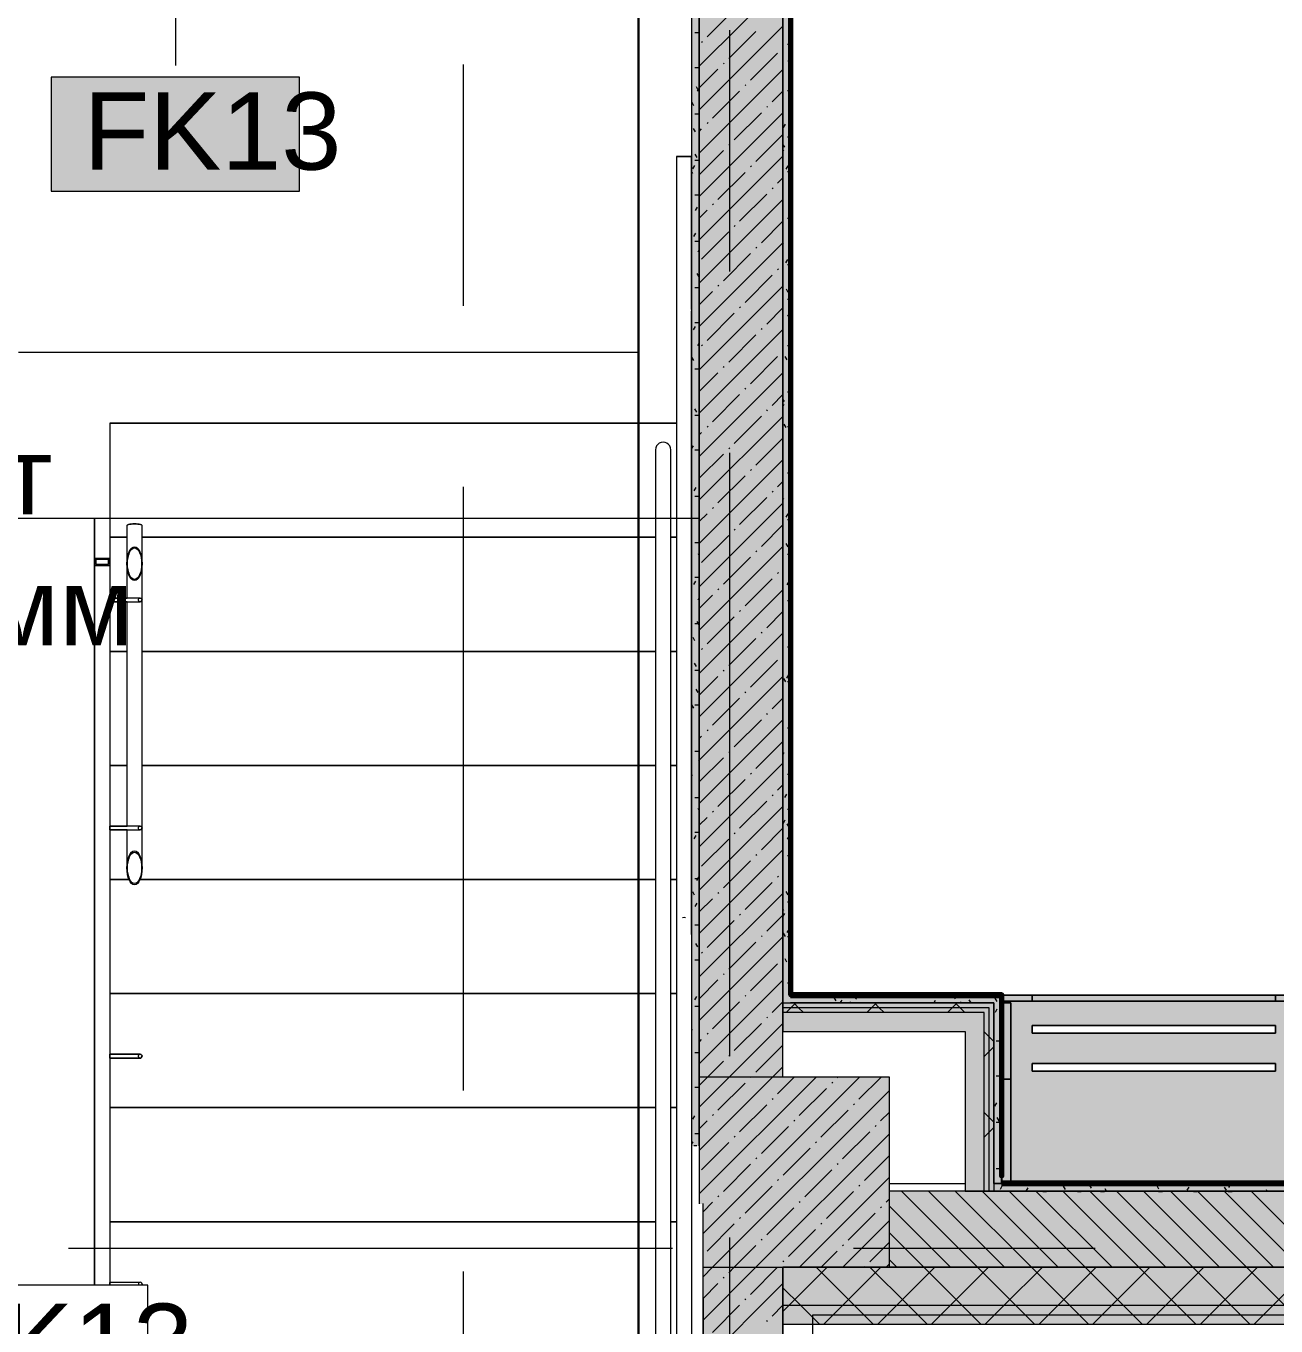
# Model space of a CAD drawing. Header units: millimetres. Extents: x -3817 to 677485, y -22715 to 103890.
# Drawn here: x 400993 to 404279, y 5314 to 8733 of the extents above; entities that cross this region are included whole.
import ezdxf

# ---------------------------------------------------------------- set-up
doc = ezdxf.new("R2010")
doc.units = ezdxf.units.MM
doc.layers.add('PDF _Геометрия', color=7, linetype='Continuous', true_color=0x1d1d1d)
doc.layers.add('PDF _Сплошная заливка', color=7, linetype='Continuous', true_color=0xffffff)
doc.layers.add('PDF _Текст', color=7, linetype='Continuous')
doc.styles.add('PDF GOST-Common', font='arial.ttf')

msp = doc.modelspace()

# ---------------------------------------------------------------- hatches: boundary and pattern name
at = {"layer": 'PDF _Сплошная заливка', "transparency": 33554559}
h = msp.add_hatch(color=256, dxfattribs=at)
h.paths.add_polyline_path([(402982.9, 6164), (403002.9, 6164), (403002.9, 11019), (402982.9, 11019), (402982.9, 6210.6)], flags=0)
h.paths.add_polyline_path([(402982.9, 12618.8), (403002.9, 12618.8), (403002.9, 12819), (402982.9, 12819)], flags=0)
h = msp.add_hatch(color=256, dxfattribs=at)
h.paths.add_polyline_path([(402982.9, 1819), (402982.9, 5469), (402772.9, 5469), (402772.9, 4450.1), (402762.9, 4446.6), (402762.9, 1819)], flags=0)
h.paths.add_polyline_path([(402831.6, 5969), (402982.9, 5969), (402982.9, 9819), (402762.9, 9819), (402762.9, 5969)], flags=0)
h = msp.add_hatch(color=256, dxfattribs=at)
h.paths.add_polyline_path([(402762.9, 2049), (402762.9, 4446.6), (402742.9, 4439.6), (402742.9, 2049)], flags=0)
h.paths.add_polyline_path([(402742.9, 5788.1), (402762.9, 5788.1), (402762.9, 9579), (402742.9, 9578), (402742.9, 5860.2)], flags=0)
for points in [[(403537.3, 5689), (403557.3, 5690), (403557.3, 6184), (403537.3, 6184), (403537.3, 5977)], [(403524.8, 6139), (403524.8, 6151.5), (402982.9, 6151.5), (402982.9, 6139), (403512.3, 6139)], [(402831.6, 5469), (403262.9, 5469), (403262.9, 5969), (402762.9, 5969), (402762.9, 5635.7), (402772.9, 5635.7), (402772.9, 5469)]]:
    msp.add_hatch(color=256, dxfattribs=at).paths.add_polyline_path(points)
at = {"layer": 'PDF _Сплошная заливка', "true_color": 0xeae6de, "transparency": 33554559}
h = msp.add_hatch(color=254, dxfattribs=at)
h.paths.add_polyline_path([(403558.3, 5690), (404358.2, 5690), (404358.2, 6184.9), (403558.3, 6184), (403558, 5690)], flags=0)
h.paths.add_polyline_path([(403769.4, 5984.9), (403638, 5984.9), (403638, 6004.9), (404278.2, 6004.9), (404278.2, 5984.9)], flags=0)
h.paths.add_polyline_path([(403769.4, 6084.9), (403638, 6084.9), (403638, 6104.9), (404278.2, 6104.9), (404278.2, 6084.9)], flags=0)
at = {"layer": 'PDF _Сплошная заливка', "true_color": 0xe7e7e7, "transparency": 33554559}
for points in [[(403512.3, 6089), (403512.3, 6139), (402982.9, 6139), (402982.9, 6089), (403462.3, 6089)], [(403462.3, 5669), (403512.3, 5669), (403512.3, 6089), (403462.3, 6089), (403462.3, 5977)]]:
    msp.add_hatch(color=254, dxfattribs=at).paths.add_polyline_path(points)
at = {"layer": 'PDF _Сплошная заливка', "transparency": 33554559}
h = msp.add_hatch(color=256, dxfattribs=at)
h.paths.add_polyline_path([(406462.9, 5469), (406462.9, 5669), (405262.9, 5669), (405262.9, 5469), (406019.9, 5469)], flags=0)
h.paths.add_polyline_path([(407632.9, 5469), (407632.9, 5669), (407362.9, 5669), (407362.9, 5469), (407520.3, 5469)], flags=0)
h.paths.add_polyline_path([(403769.4, 5469), (404362.9, 5469), (404362.9, 5669), (403262.9, 5669), (403262.9, 5469)], flags=0)
h = msp.add_hatch(color=256, dxfattribs=at)
h.paths.add_polyline_path([(411982.9, 5369), (411982.9, 5469), (411402.9, 5469), (411402.9, 5369), (411482.9, 5369)], flags=0)
h.paths.add_polyline_path([(403262.9, 5369), (404362.9, 5369), (404362.9, 5469), (402982.9, 5469), (402982.9, 5369), (403019.2, 5369)], flags=0)
h.paths.add_polyline_path([(408132.9, 5369), (408702.9, 5369), (408702.9, 5469), (407362.9, 5469), (407362.9, 5369), (407632.9, 5369)], flags=0)
h.paths.add_polyline_path([(405262.9, 5369), (406462.9, 5369), (406462.9, 5469), (405262.9, 5469)], flags=0)
h = msp.add_hatch(color=256, dxfattribs=at)
h.paths.add_polyline_path([(412082.9, 5319), (412082.9, 5369), (411402.9, 5369), (411402.9, 5319), (412021.4, 5319)], flags=0)
h.paths.add_polyline_path([(403019.2, 5319), (404362.9, 5319), (404362.9, 5369), (402982.9, 5369), (402982.9, 5319)], flags=0)
h.paths.add_polyline_path([(405262.9, 5319), (406462.9, 5319), (406462.9, 5369), (405262.9, 5369)], flags=0)
h.paths.add_polyline_path([(408702.9, 5319), (408702.9, 5369), (407362.9, 5369), (407362.9, 5319), (408270.5, 5319)], flags=0)

# ---------------------------------------------------------------- linework, layer by layer
at = {"layer": 'PDF _Геометрия', "color": 9, "lineweight": 9, "true_color": 0xc0c0c0}
for points in [[(402982.9, 5969), (402982.9, 9819), (402982.9, 11019), (402762.9, 11019), (402742.9, 11019)], [(403002.9, 11019), (402982.9, 11019), (402982.9, 6164), (402982.9, 6089), (403462.3, 6089), (403462.3, 5669), (403537.3, 5669), (407632.9, 5669), (407632.9, 5689), (407632.9, 6164), (408133.1, 6164), (408133.1, 5689), (408153.1, 5689), (408153.1, 6164), (408153.1, 6184), (407632.9, 6184), (407612.9, 6184), (407612.9, 5690)], [(402742.9, 9578), (402742.9, 5788.1)], [(403557.3, 5690), (403557.3, 6184), (403537.3, 6184), (403002.9, 6184)], [(407612.9, 5689), (403537.3, 5689), (403537.3, 6089), (403537.3, 6151.5), (403537.3, 6164), (403537.3, 5689), (403557.3, 5689)], [(394342.9, 1661), (397942.9, 1661), (397942.9, 1819), (397942.9, 1661), (398842.9, 1661), (398842.9, 1819), (398842.9, 1661), (402982.9, 1661), (403135.9, 1661), (403140.9, 1661), (403140.9, 5219), (404362.9, 5219), (404362.9, 5469), (404362.9, 5669), (403262.9, 5669), (403262.9, 5689), (403462.3, 5689)], [(403162.9, 5469), (402982.9, 5469), (402982.9, 5239), (402982.9, 5469)]]:
    msp.add_lwpolyline(points, dxfattribs=at)
at = {"layer": 'PDF _Геометрия', "color": 7, "lineweight": 9}
for points in [[(403002.9, 6185), (403002.9, 11019)], [(402762.9, 9599), (401067.9, 9599), (402762.9, 9599), (402762.9, 9579), (402762.9, 5788.1), (402762.9, 9579)], [(401385.6, 9565.9), (401385.6, 8629.2)], [(402742.9, 7988.1), (402742.9, 8390.2), (402702.9, 8390.2), (402702.9, 7984), (402702.9, 6344)], [(402702.9, 8390.2), (402702.9, 7988.7), (402702.9, 4422.1)], [(402742.9, 8390.2), (402732.9, 8390.2), (402742.9, 8390.2), (402742.9, 7988.7), (402742.9, 4440.8)], [(402742.9, 6344), (402742.9, 7984)], [(400973, 7875.3), (402602.9, 7875.3)], [(402687.9, 3159), (402687.9, 7619), (402687.2, 7624.2), (402685.2, 7629), (402682, 7633.1), (402677.9, 7636.3), (402673.1, 7638.3), (402667.9, 7639), (402662.7, 7638.3), (402657.9, 7636.3), (402653.7, 7633.1), (402650.6, 7629), (402648.6, 7624.2), (402647.9, 7619), (402647.9, 3159)], [(401260.2, 7421.3), (401262.5, 7422.2), (401265.7, 7423), (401269.5, 7423.5), (401273.7, 7423.9), (401278.2, 7424), (401273.7, 7423.9), (401269.5, 7423.5), (401265.7, 7423), (401262.5, 7422.2), (401260.2, 7421.3), (401258.7, 7420.3), (401258.2, 7419.3), (401258.2, 7319.3), (401258.2, 7228.3)], [(401298.2, 6519.3), (401298.2, 7319.3), (401298.2, 7419.3), (401297.7, 7420.3), (401296.2, 7421.3), (401293.8, 7422.2), (401290.6, 7423), (401286.9, 7423.5), (401282.6, 7423.9), (401278.2, 7424), (401282.6, 7423.9), (401286.9, 7423.5), (401290.6, 7423), (401293.8, 7422.2), (401296.2, 7421.3)], [(401212.9, 7314), (401173.2, 7314), (401173.2, 7334), (401212.9, 7334)], [(401293.2, 7229), (401292.9, 7229), (401284.6, 7229), (401268.2, 7229), (401213.2, 7229), (401258.8, 7229)], [(401213.2, 7219.2), (401213.2, 7219), (401213.2, 7219.2), (401213.2, 7219.7), (401213.2, 7220.5), (401213.2, 7221.5), (401213.2, 7222.7), (401213.2, 7224), (401213.2, 7225.3), (401213.2, 7226.5), (401213.2, 7227.5), (401213.2, 7228.3), (401213.2, 7228.8), (401213.2, 7229), (401213.2, 7228.8)], [(401213.2, 7228.8), (401213.2, 7229), (401213.2, 7228.8)], [(401258.8, 7219), (401213.2, 7219), (401268.2, 7219), (401271.7, 7219), (401287.1, 7219), (401293.2, 7219), (401295.9, 7219.8), (401298.2, 7224), (401297.4, 7226.7)], [(401213.2, 7219.2), (401213.2, 7219), (401213.2, 7219.2)], [(401258.2, 7219.7), (401258.2, 6628.3)], [(401293.2, 6629), (401292.9, 6629), (401284.6, 6629), (401268.2, 6629), (401213.2, 6629), (401258.5, 6629)], [(401213.2, 6619.2), (401213.2, 6619), (401213.2, 6619.2), (401213.2, 6619.7), (401213.2, 6620.5), (401213.2, 6621.5), (401213.2, 6622.7), (401213.2, 6624), (401213.2, 6625.3), (401213.2, 6626.5), (401213.2, 6627.5), (401213.2, 6628.3), (401213.2, 6628.8), (401213.2, 6629), (401213.2, 6628.8)], [(401213.2, 6628.8), (401213.2, 6629), (401213.2, 6628.8)], [(401258.5, 6619), (401213.2, 6619), (401268.2, 6619), (401271.7, 6619), (401287.1, 6619), (401293.2, 6619), (401295.9, 6619.8), (401298.2, 6624), (401297.4, 6626.7)], [(401213.2, 6619.2), (401213.2, 6619), (401213.2, 6619.2)], [(401258.2, 6619.7), (401258.2, 6519.3)], [(402726.8, 6387.9), (402722.9, 6388.7), (402719, 6387.9)], [(402982.9, 6164), (403002.9, 6164), (403537.3, 6164), (403002.9, 6164)], [(403524.8, 5669), (403524.8, 6089), (403524.8, 6139), (403524.8, 6151.5), (402982.9, 6151.5)], [(403512.3, 5669), (403512.3, 6089), (403512.3, 6139), (402982.9, 6139)], [(401213.2, 6019.2), (401213.2, 6019), (401213.2, 6019.2), (401213.2, 6019.7), (401213.2, 6020.5), (401213.2, 6021.5), (401213.2, 6022.7), (401213.2, 6024), (401213.2, 6025.3), (401213.2, 6026.5), (401213.2, 6027.5), (401213.2, 6028.3), (401213.2, 6028.8), (401213.2, 6029), (401213.2, 6028.8)], [(401213.2, 6028.8), (401213.2, 6029), (401213.2, 6028.8)], [(401295.9, 6019.8), (401293.2, 6019), (401287.1, 6019), (401271.7, 6019), (401268.2, 6019), (401213.2, 6019), (401268.2, 6019), (401271.7, 6019), (401287.1, 6019), (401293.2, 6019), (401295.9, 6019.8), (401298.2, 6024), (401297.4, 6026.7), (401298.2, 6024)], [(401213.2, 6019.2), (401213.2, 6019), (401213.2, 6019.2)], [(401288.3, 6022.7), (401288.8, 6021.5), (401289.6, 6020.5), (401290.7, 6019.7)], [(401295.7, 6028.3), (401294.5, 6028.8), (401293.2, 6029), (401291.9, 6028.8), (401290.7, 6028.3)], [(401291.9, 6019.2), (401293.2, 6019), (401294.5, 6019.2), (401295.7, 6019.7), (401296.7, 6020.5)], [(402772.9, 5469), (403262.9, 5469), (403262.9, 5969), (402762.9, 5969), (402762.9, 5635.7)], [(402756.8, 5787.9), (402752.9, 5788.7), (402749, 5787.9)], [(403537.3, 5689), (403537.3, 5669)], [(402732.9, 4436.1), (402732.9, 4155.1), (402732.9, 4436.1), (402762.9, 4450.1), (402772.9, 4450.1), (402772.9, 4162.1), (402772.9, 4450.1), (402772.9, 5636.3)], [(401293.2, 5429), (401292.9, 5429), (401284.6, 5429), (401268.2, 5429), (401213.2, 5429)], [(401213.2, 5422.7), (401213.2, 5424), (401213.2, 5425.3), (401213.2, 5426.5), (401213.2, 5427.5), (401213.2, 5428.3), (401213.2, 5428.8), (401213.2, 5429), (401213.2, 5428.8)], [(402772.9, 5344), (402772.9, 5393)], [(402772.9, 5388.7), (402772.9, 4450.1)], [(402982.9, 5369), (404362.9, 5369)], [(398842.9, 1740), (403061.9, 1740), (403061.9, 5344), (404362.9, 5344)], [(402982.9, 5319), (404362.9, 5319)]]:
    msp.add_lwpolyline(points, dxfattribs=at)
at = {"layer": 'PDF _Геометрия', "color": 231, "lineweight": 70, "true_color": 0xff80c0}
for points in [[(403002.9, 6184), (403557.3, 6184), (403557.3, 5709.5), (403558.3, 5709.5), (403558.3, 6185), (403557.3, 6185), (403003.9, 6185), (403003.9, 11019), (403002.9, 11019)], [(407612.9, 5690), (407612.9, 5989.5), (407611.9, 5989.5), (407611.9, 5690), (403557.3, 5690)], [(403557.3, 5689), (407612.9, 5689)]]:
    msp.add_lwpolyline(points, dxfattribs=at)
at = {"layer": 'PDF _Геометрия', "color": 231, "lineweight": 9, "true_color": 0xff80c0}
for points in [[(403002.9, 11019), (403002.9, 6185), (403002.9, 6184)], [(403557.3, 5690), (403557.3, 5689)]]:
    msp.add_lwpolyline(points, dxfattribs=at)
at = {"layer": 'PDF _Геометрия', "color": 253, "lineweight": 9, "true_color": 0xaaaaaa}
for points in [[(400912.9, 7244), (400912.9, 7088.7), (400912.9, 7439), (402762.9, 7439), (402762.9, 9599), (399362.9, 9599), (399362.9, 7088.7), (400912.9, 7088.7), (400912.9, 5422.2), (400912.9, 5588.7), (400912.9, 5888.7), (400912.9, 5999.2)], [(402842.9, 8087.4), (402842.9, 8722.4)], [(402142.9, 7997.4), (402142.9, 8632.4)], [(401212.9, 7688.7), (402702.9, 7688.7), (401212.9, 7688.7), (401212.9, 7388.7), (401212.9, 7333.7)], [(402842.9, 6023.7), (402842.9, 7611.2)], [(402142.9, 5933.7), (402142.9, 7521.2)], [(400912.9, 7364), (400912.9, 7439), (401212.9, 7439)], [(401212.9, 7314.3), (401212.9, 7088.7), (401212.9, 6788.7), (401212.9, 6488.7), (401212.9, 6188.7), (401212.9, 5888.7), (401212.9, 5588.7), (401212.9, 5422.2)], [(402842.9, 4912.4), (402842.9, 5547.4)], [(401105, 5519), (402692.5, 5519)], [(403168.8, 5519), (403803.8, 5519)], [(402142.9, 4822.4), (402142.9, 5457.4)]]:
    msp.add_lwpolyline(points, dxfattribs=at)
at = {"layer": 'PDF _Геометрия', "color": 231, "lineweight": 30, "true_color": 0xff80c0}
msp.add_lwpolyline([(402602.9, 9569), (402602.9, 2269)], dxfattribs=at)
at = {"layer": 'PDF _Геометрия', "lineweight": 9}
for points in [[(402762.9, 8627.3), (402982.9, 8847.3)], [(402783.5, 8704.9), (402854.8, 8776.2)], [(402762.9, 8513.3), (402982.9, 8733.3)], [(402840.5, 8647.9), (402911.8, 8719.2)], [(402769.2, 8690.7), (402771.6, 8693)], [(402897.5, 8590.9), (402968.8, 8662.2)], [(402762.9, 8570.3), (402812, 8619.4)], [(402762.9, 8399.2), (402982.9, 8619.2)], [(402826.3, 8633.7), (402828.6, 8636)], [(402797.8, 8491.1), (402869, 8562.4)], [(402883.3, 8576.6), (402885.7, 8579)], [(402954.6, 8533.9), (402982.9, 8562.2)], [(402940.3, 8519.6), (402942.7, 8522)], [(402762.9, 8285.2), (402982.9, 8505.2)], [(402783.5, 8476.8), (402785.9, 8479.2)], [(402854.8, 8434.1), (402926.1, 8505.3)], [(402762.9, 8456.2), (402769.2, 8462.6)], [(402911.8, 8377), (402982.9, 8448.1)], [(402840.5, 8419.8), (402842.9, 8422.2)], [(402762.9, 8342.2), (402826.3, 8405.6)], [(402762.9, 8171.1), (402982.9, 8391.1)], [(402812, 8277.2), (402883.3, 8348.5)], [(402897.5, 8362.8), (402899.9, 8365.2)], [(402954.6, 8305.8), (402956.9, 8308.1)], [(402968.8, 8320), (402982.9, 8334.1)], [(402762.9, 8057.1), (402982.9, 8277.1)], [(402869, 8220.2), (402940.3, 8291.5)], [(402762.9, 8228.1), (402783.5, 8248.7)], [(402797.8, 8263), (402800.1, 8265.4)], [(402854.8, 8206), (402857.1, 8208.3)], [(402926.1, 8163.2), (402982.9, 8220)], [(402769.2, 8120.4), (402840.5, 8191.7)], [(402762.9, 7943), (402982.9, 8163)], [(402911.8, 8148.9), (402914.2, 8151.3)], [(402826.3, 8063.4), (402897.5, 8134.7)], [(402883.3, 8006.4), (402954.6, 8077.7)], [(402968.8, 8091.9), (402971.2, 8094.3)], [(402762.9, 7829), (402982.9, 8049)], [(402762.9, 8000), (402797.8, 8034.9)], [(402812, 8049.2), (402814.4, 8051.5)], [(402783.5, 7906.6), (402854.8, 7977.9)], [(402869, 7992.1), (402871.4, 7994.5)], [(402940.3, 7949.4), (402982.9, 7991.9)], [(402762.9, 7714.9), (402982.9, 7934.9)], [(402926.1, 7935.1), (402928.4, 7937.5)], [(402840.5, 7849.6), (402911.8, 7920.8)], [(402769.2, 7892.3), (402771.6, 7894.7)], [(402897.5, 7792.5), (402968.8, 7863.8)], [(402826.3, 7835.3), (402828.6, 7837.7)], [(402762.9, 7771.9), (402812, 7821.1)], [(402762.9, 7600.9), (402982.9, 7820.9)], [(402797.8, 7692.7), (402869, 7764)], [(402883.3, 7778.3), (402885.7, 7780.7)], [(402954.6, 7735.5), (402982.9, 7763.8)], [(402762.9, 7486.8), (402982.9, 7706.8)], [(402854.8, 7635.7), (402926.1, 7707)], [(402940.3, 7721.3), (402942.7, 7723.6)], [(402762.9, 7657.9), (402769.2, 7664.2)], [(402783.5, 7678.5), (402785.9, 7680.9)], [(402911.8, 7578.7), (402982.9, 7649.8)], [(402762.9, 7543.8), (402826.3, 7607.2)], [(402762.9, 7372.8), (402982.9, 7592.8)], [(402840.5, 7621.5), (402842.9, 7623.8)], [(402897.5, 7564.4), (402899.9, 7566.8)], [(402812, 7478.9), (402883.3, 7550.2)], [(402968.8, 7521.7), (402982.9, 7535.7)], [(402869, 7421.9), (402940.3, 7493.2)], [(402954.6, 7507.4), (402956.9, 7509.8)], [(402762.9, 7258.7), (402982.9, 7478.7)], [(402797.8, 7464.6), (402800.1, 7467)], [(402762.9, 7429.8), (402783.5, 7450.4)], [(402926.1, 7364.9), (402982.9, 7421.7)], [(402769.2, 7322.1), (402840.5, 7393.4)], [(402854.8, 7407.6), (402857.1, 7410)], [(402762.9, 7144.7), (402982.9, 7364.7)], [(402911.8, 7350.6), (402914.2, 7353)], [(402826.3, 7265.1), (402897.5, 7336.3)], [(402968.8, 7293.6), (402971.2, 7295.9)], [(402762.9, 7030.6), (402982.9, 7250.6)], [(402812, 7250.8), (402814.4, 7253.2)], [(402883.3, 7208), (402954.6, 7279.3)], [(402762.9, 7201.7), (402797.8, 7236.6)], [(402869, 7193.8), (402871.4, 7196.2)], [(402940.3, 7151), (402982.9, 7193.6)], [(402783.5, 7108.2), (402854.8, 7179.5)], [(402762.9, 6916.6), (402982.9, 7136.6)], [(402840.5, 7051.2), (402911.8, 7122.5)], [(402926.1, 7136.8), (402928.4, 7139.1)], [(402769.2, 7094), (402771.6, 7096.4)], [(402897.5, 6994.2), (402968.8, 7065.5)], [(402762.9, 6973.6), (402812, 7022.7)], [(402762.9, 6802.5), (402982.9, 7022.5)], [(402826.3, 7037), (402828.6, 7039.3)], [(402883.3, 6979.9), (402885.7, 6982.3)], [(402797.8, 6894.4), (402869, 6965.7)], [(402954.6, 6937.2), (402982.9, 6965.5)], [(402762.9, 6688.5), (402982.9, 6908.5)], [(402854.8, 6837.4), (402926.1, 6908.7)], [(402940.3, 6922.9), (402942.7, 6925.3)], [(402783.5, 6880.1), (402785.9, 6882.5)], [(402762.9, 6859.5), (402769.2, 6865.9)], [(402911.8, 6780.4), (402982.9, 6851.4)], [(402762.9, 6745.5), (402826.3, 6808.9)], [(402840.5, 6823.1), (402842.9, 6825.5)], [(402762.9, 6574.4), (402982.9, 6794.4)], [(402812, 6680.6), (402883.3, 6751.8)], [(402897.5, 6766.1), (402899.9, 6768.5)], [(402968.8, 6723.3), (402982.9, 6737.4)], [(402954.6, 6709.1), (402956.9, 6711.4)], [(402762.9, 6460.4), (402982.9, 6680.4)], [(402797.8, 6666.3), (402800.1, 6668.7)], [(402869, 6623.5), (402940.3, 6694.8)], [(402762.9, 6631.4), (402783.5, 6652)], [(402854.8, 6609.3), (402857.1, 6611.6)], [(402926.1, 6566.5), (402982.9, 6623.3)], [(402762.9, 6346.3), (402982.9, 6566.3)], [(402769.2, 6523.7), (402840.5, 6595)], [(402826.3, 6466.7), (402897.5, 6538)], [(402911.8, 6552.3), (402914.2, 6554.6)], [(402968.8, 6495.2), (402971.2, 6497.6)], [(402883.3, 6409.7), (402954.6, 6481)], [(402762.9, 6232.3), (402982.9, 6452.3)], [(402762.9, 6403.3), (402797.8, 6438.2)], [(402812, 6452.5), (402814.4, 6454.8)], [(402869, 6395.4), (402871.4, 6397.8)], [(402940.3, 6352.7), (402982.9, 6395.2)], [(402783.5, 6309.9), (402854.8, 6381.2)], [(402762.9, 6118.2), (402982.9, 6338.2)], [(402926.1, 6338.4), (402928.4, 6340.8)], [(402769.2, 6295.6), (402771.6, 6298)], [(402840.5, 6252.9), (402911.8, 6324.2)], [(402897.5, 6195.9), (402968.8, 6267.1)], [(402762.9, 6175.2), (402812, 6224.4)], [(402762.9, 6004.2), (402982.9, 6224.2)], [(402826.3, 6238.6), (402828.6, 6241)], [(402797.8, 6096.1), (402869, 6167.3)], [(402883.3, 6181.6), (402885.7, 6184)], [(402954.6, 6138.8), (402982.9, 6167.1)], [(402991.4, 6139), (403003.9, 6151.5), (403016.4, 6164)], [(403036.7, 6139), (403024.2, 6151.5), (403011.7, 6164)], [(403203.5, 6139), (403216, 6151.5), (403228.5, 6164)], [(403248.8, 6139), (403236.3, 6151.5), (403223.8, 6164)], [(403415.6, 6139), (403428.1, 6151.5), (403440.6, 6164)], [(403460.9, 6139), (403448.4, 6151.5), (403435.9, 6164)], [(402940.3, 6124.6), (402942.7, 6126.9)], [(402762.9, 5890.1), (402841.8, 5969), (402982.9, 6110.1)], [(402854.8, 6039), (402926.1, 6110.3)], [(403537.3, 6062.7), (403524.8, 6075.2), (403512.3, 6087.7)], [(402762.9, 6061.2), (402769.2, 6067.5)], [(402783.5, 6081.8), (402785.9, 6084.2)], [(402911.8, 5982), (402982.9, 6053.1)], [(402840.5, 6024.8), (402842.9, 6027.1)], [(403512.3, 6023.5), (403524.8, 6036), (403537.3, 6048.5)], [(402762.9, 5947.1), (402784.7, 5969), (402826.3, 6010.5)], [(402762.9, 5776.1), (402955.8, 5969), (402982.9, 5996.1)], [(402762.9, 5662), (403069.9, 5969)], [(402772.9, 5558), (403183.9, 5969)], [(402812, 5882.2), (402883.3, 5953.5)], [(402897.5, 5967.8), (402898.8, 5969)], [(402968.8, 5925), (403012.8, 5969)], [(403111.4, 5953.5), (403113.8, 5955.9)], [(403125.6, 5967.8), (403126.9, 5969)], [(403182.7, 5910.7), (403240.9, 5969)], [(402772.9, 5443.9), (402798, 5469), (403262.9, 5933.9)], [(403025.8, 5868), (403097.1, 5939.2)], [(402869, 5825.2), (402940.3, 5896.5)], [(402954.6, 5910.7), (402956.9, 5913.1)], [(403082.9, 5810.9), (403154.2, 5882.2)], [(403168.4, 5896.5), (403170.8, 5898.8)], [(402762.9, 5833.1), (402783.5, 5853.7)], [(402797.8, 5868), (402800.1, 5870.3)], [(403011.6, 5853.7), (403014, 5856.1)], [(403239.7, 5853.7), (403262.9, 5876.9)], [(403537.3, 5850.5), (403524.8, 5863), (403512.3, 5875.5)], [(402772.9, 5329.9), (402912, 5469), (403262.9, 5819.9)], [(402854.8, 5810.9), (402857.1, 5813.3)], [(402926.1, 5768.2), (402997.3, 5839.4)], [(403139.9, 5753.9), (403211.2, 5825.2)], [(403225.4, 5839.4), (403227.8, 5841.8)], [(403512.3, 5811.4), (403524.8, 5823.9), (403537.3, 5836.4)], [(402769.2, 5725.4), (402840.5, 5796.7)], [(402983.1, 5711.1), (403054.4, 5782.4)], [(403068.6, 5796.7), (403071, 5799)], [(402911.8, 5753.9), (402914.2, 5756.3)], [(403196.9, 5696.9), (403262.9, 5762.9)], [(402826.3, 5668.4), (402897.5, 5739.7)], [(403040.1, 5654.1), (403111.4, 5725.4)], [(403125.6, 5739.7), (403128, 5742)], [(402883.3, 5611.3), (402954.6, 5682.6)], [(402968.8, 5696.9), (402971.2, 5699.3)], [(403026.1, 5469), (403262.9, 5705.8)], [(403182.7, 5682.6), (403185, 5685)], [(402812, 5654.1), (402814.4, 5656.5)], [(403025.8, 5639.9), (403028.2, 5642.2)], [(403097.1, 5597.1), (403168.4, 5668.4)], [(403253.9, 5639.9), (403262.9, 5648.8)], [(403644.5, 5319), (403594.5, 5369), (403494.5, 5469), (403294.5, 5669)], [(403565.2, 5469), (403365.2, 5669)], [(403786, 5319), (403736, 5369), (403636, 5469), (403436, 5669)], [(403706.7, 5469), (403506.7, 5669)], [(403927.4, 5319), (403877.4, 5369), (403777.4, 5469), (403577.4, 5669)], [(403848.1, 5469), (403648.1, 5669)], [(404068.8, 5319), (404018.8, 5369), (403918.8, 5469), (403718.8, 5669)], [(403989.5, 5469), (403789.5, 5669)], [(404210.2, 5319), (404160.2, 5369), (404060.2, 5469), (403860.2, 5669)], [(404130.9, 5469), (403930.9, 5669)], [(404351.6, 5319), (404301.6, 5369), (404201.6, 5469), (404001.6, 5669)], [(404272.4, 5469), (404072.4, 5669)], [(404362.9, 5449.2), (404343.1, 5469), (404143.1, 5669)], [(404362.9, 5519.9), (404213.8, 5669)], [(402772.9, 5615), (402797.8, 5639.9)], [(402940.3, 5554.3), (403011.6, 5625.6)], [(403154.2, 5540.1), (403225.4, 5611.3)], [(403239.7, 5625.6), (403242.1, 5628)], [(403423.8, 5469), (403262.9, 5629.9)], [(402783.5, 5511.6), (402854.8, 5582.8)], [(402869, 5597.1), (402871.4, 5599.5)], [(403082.9, 5582.8), (403085.2, 5585.2)], [(403140.1, 5469), (403262.9, 5591.8)], [(402926.1, 5540.1), (402928.4, 5542.4)], [(402997.3, 5497.3), (403068.6, 5568.6)], [(403503.1, 5319), (403453.1, 5369), (403353.1, 5469), (403262.9, 5559.2)], [(402840.5, 5454.5), (402855, 5469), (402911.8, 5525.8)], [(403083.1, 5469), (403125.6, 5511.6)], [(403139.9, 5525.8), (403142.3, 5528.2)], [(403211.2, 5483), (403262.9, 5534.8)], [(402983.1, 5483), (402985.5, 5485.4)], [(403197.1, 5469), (403199.3, 5471.2)], [(403254.2, 5469), (403262.9, 5477.7)], [(403282.4, 5469), (403262.9, 5488.5)], [(402826.3, 5440.3), (402828.6, 5442.6)], [(402897.5, 5397.5), (402968.8, 5468.8)], [(402982.9, 5352.7), (402999.2, 5369), (403099.2, 5469)], [(403220.3, 5319), (403170.3, 5369), (403070.3, 5469)], [(403090.6, 5319), (403140.6, 5369), (403240.6, 5469)], [(403361.7, 5319), (403311.7, 5369), (403211.7, 5469)], [(403232, 5319), (403282, 5369), (403382, 5469)], [(403373.5, 5319), (403423.5, 5369), (403523.5, 5469)], [(403514.9, 5319), (403564.9, 5369), (403664.9, 5469)], [(403656.3, 5319), (403706.3, 5369), (403806.3, 5469)], [(403797.7, 5319), (403847.7, 5369), (403947.7, 5469)], [(403939.2, 5319), (403989.2, 5369), (404089.2, 5469)], [(404080.6, 5319), (404130.6, 5369), (404230.6, 5469)], [(404222, 5319), (404272, 5369), (404362.9, 5459.9)], [(402772.9, 5386.9), (402812, 5426)], [(402772.9, 5215.8), (402982.9, 5425.8)], [(403078.8, 5319), (403028.8, 5369), (402982.9, 5415)], [(402797.8, 5297.7), (402869, 5369)], [(402883.3, 5383.2), (402885.7, 5385.6)], [(402954.6, 5340.5), (402982.9, 5368.8)], [(402940.3, 5326.2), (402942.7, 5328.6)]]:
    msp.add_lwpolyline(points, dxfattribs=at)
at = {"layer": 'PDF _Геометрия', "color": 253, "lineweight": 9, "true_color": 0x9b9b9b}
for points in [[(402751.4, 8716), (402761.4, 8716)], [(402995.2, 8685.6), (403002.9, 8685.6)], [(402762.9, 8682.1), (402762.2, 8683.2)], [(402751.4, 8624.6), (402761.4, 8624.6)], [(403001.8, 8634), (402996.8, 8642.7)], [(402760.2, 8564.8), (402755.2, 8573.6)], [(402762.4, 8570.4), (402757.4, 8561.6)], [(402995.2, 8563.6), (403002.9, 8563.6)], [(402749, 8523.2), (402744, 8531.9)], [(402751.4, 8502.7), (402761.4, 8502.7)], [(402753.1, 8455.2), (402748.1, 8463.9)], [(402988.8, 8474.8), (402983.8, 8466.1)], [(402987.7, 8414.6), (402982.9, 8422.9)], [(402995.2, 8441.7), (403002.9, 8441.7)], [(402751.4, 8380.8), (402761.4, 8380.8)], [(402757.2, 8387.1), (402752.2, 8395.9)], [(402984.7, 8406.8), (402982.9, 8403.6)], [(402746, 8345.5), (402742.9, 8351)], [(402750.1, 8366.3), (402745.1, 8357.5)], [(402995.9, 8365.2), (402990.8, 8356.5)], [(402995.2, 8350.3), (403002.9, 8350.3)], [(402751.4, 8289.3), (402761.4, 8289.3)], [(402757.2, 8256.6), (402752.2, 8247.9)], [(402995.2, 8228.4), (403002.9, 8228.4)], [(402753.1, 8188.6), (402748.1, 8179.8)], [(402743, 8167.8), (402742.9, 8168.1)], [(402751.4, 8167.4), (402761.4, 8167.4)], [(402762.9, 8144.5), (402759.3, 8138.2)], [(402983.6, 8161.1), (402982.9, 8159.8)], [(402994.8, 8119.4), (402989.8, 8110.7)], [(402995.2, 8106.4), (403002.9, 8106.4)], [(402762.4, 8073.4), (402757.3, 8082.1)], [(403002.9, 8072.5), (403000.9, 8069.1)], [(402751.4, 8045.5), (402761.4, 8045.5)], [(402997, 8032.8), (402991.9, 8041.5)], [(402995.2, 8015), (403002.9, 8015)], [(403001, 7964.8), (402996, 7973.5)], [(402752, 7942.8), (402747, 7934.1)], [(402751.4, 7954), (402761.4, 7954)], [(402762.9, 7900.7), (402758.2, 7892.5)], [(403002.9, 7900.6), (403000.1, 7905.5)], [(402994, 7855.1), (402988.9, 7863.8)], [(402995.2, 7893.1), (403002.9, 7893.1)], [(402748.2, 7854), (402743.2, 7862.7)], [(402751.4, 7832.1), (402761.4, 7832.1)], [(402995.2, 7771.2), (403002.9, 7771.2)], [(402986.9, 7745.5), (402982.9, 7752.4)], [(402985.5, 7737.6), (402982.9, 7733.1)], [(402756.4, 7718), (402751.4, 7726.7)], [(402751.4, 7710.2), (402761.4, 7710.2)], [(402991, 7677.4), (402985.9, 7686.1)], [(402995.2, 7679.7), (403002.9, 7679.7)], [(402746.9, 7629.1), (402742.9, 7622.2)], [(403002.9, 7645.8), (403002.8, 7645.6)], [(402751.4, 7618.8), (402761.4, 7618.8)], [(402995.2, 7557.8), (403002.9, 7557.8)], [(402753.9, 7519.4), (402748.9, 7510.7)], [(402751.4, 7496.8), (402761.4, 7496.8)], [(402984.4, 7491.9), (402982.9, 7489.2)], [(402995.6, 7450.3), (402990.6, 7441.5)], [(402995.2, 7435.9), (403002.9, 7435.9)], [(402751.4, 7374.9), (402761.4, 7374.9)], [(402996.2, 7363.7), (402991.1, 7372.4)], [(402762.9, 7341), (402760.6, 7344.9)], [(402995.2, 7344.4), (403002.9, 7344.4)], [(403002.7, 7340.6), (402997.6, 7331.9)], [(402751.4, 7283.5), (402761.4, 7283.5)], [(402752.8, 7273.6), (402747.8, 7264.9)], [(402998.6, 7272.6), (402993.5, 7263.8)], [(402762.9, 7230.1), (402759, 7223.3)], [(402995.2, 7222.5), (403002.9, 7222.5)], [(403002.9, 7230.1), (402999.3, 7236.3)], [(402751.4, 7161.6), (402761.4, 7161.6)], [(402762.7, 7158.5), (402757.6, 7167.2)], [(402751.5, 7116.8), (402746.5, 7125.5)], [(402995.2, 7100.6), (403002.9, 7100.6)], [(402755.6, 7048.8), (402750.6, 7057.5)], [(402762.9, 7047.2), (402762, 7045.6)], [(402751.4, 7039.6), (402761.4, 7039.6)], [(402990.2, 7008.3), (402985.1, 7017)], [(402997.5, 7026.8), (402992.5, 7018.1)], [(402995.2, 7009.2), (403002.9, 7009.2)], [(402759.7, 6980.8), (402754.6, 6989.5)], [(402748.5, 6939.1), (402743.5, 6947.8)], [(402751.4, 6948.2), (402761.4, 6948.2)], [(402743.6, 6891.8), (402742.9, 6890.7)], [(402995.2, 6887.2), (403002.9, 6887.2)], [(402751.4, 6826.3), (402761.4, 6826.3)], [(402985.2, 6822.7), (402982.9, 6818.7)], [(402762.9, 6803.4), (402760.9, 6799.9)], [(402745.5, 6761.4), (402742.9, 6766)], [(402995.2, 6765.3), (403002.9, 6765.3)], [(402751.4, 6704.4), (402761.4, 6704.4)], [(402992.3, 6713), (402987.3, 6704.3)], [(402762.9, 6670.4), (402759.8, 6675.7)], [(402995.2, 6673.9), (403002.9, 6673.9)], [(402988.2, 6645), (402983.2, 6636.3)], [(402999.4, 6626.5), (402994.4, 6635.2)], [(402753.6, 6604.5), (402748.6, 6595.8)], [(402751.4, 6612.9), (402761.4, 6612.9)], [(402999.4, 6603.4), (402994.3, 6594.7)], [(403002.9, 6559.5), (402998.5, 6567.1)], [(402995.2, 6552), (403002.9, 6552)], [(403002.9, 6498.5), (403002.6, 6499.1)], [(402751.4, 6491), (402761.4, 6491)], [(402760.7, 6494.8), (402755.7, 6486.1)], [(402750.7, 6447.7), (402745.7, 6456.4)], [(402996.4, 6448.8), (402991.4, 6457.5)], [(402995.2, 6430), (403002.9, 6430)], [(402756.6, 6426.8), (402751.6, 6418.1)], [(402985.3, 6407.1), (402982.9, 6411.3)], [(402987.1, 6399.3), (402982.9, 6391.9)], [(402751.4, 6369.1), (402761.4, 6369.1)], [(402762.9, 6376.7), (402762.8, 6376.4)], [(402989.4, 6339.1), (402984.3, 6347.8)], [(402998.3, 6357.6), (402993.3, 6348.9)], [(402995.2, 6338.6), (403002.9, 6338.6)], [(402758.9, 6311.6), (402753.8, 6320.3)], [(402751.4, 6277.6), (402761.4, 6277.6)], [(402993.5, 6271), (402988.4, 6279.8)], [(402995.2, 6216.7), (403002.9, 6216.7)], [(402755.5, 6181), (402750.5, 6172.3)], [(402751.4, 6155.7), (402761.4, 6155.7)], [(403012.8, 6176.6), (403008.5, 6184)], [(403080.8, 6180.7), (403078.9, 6184)], [(403122.4, 6169.5), (403117.4, 6178.3)], [(403137.3, 6171.8), (403132.9, 6164)], [(403160.8, 6164), (403159.1, 6167.1)], [(403179, 6182.9), (403173.9, 6174.2)], [(403258.5, 6177.7), (403254.9, 6184)], [(403285.2, 6184), (403283.6, 6181.3)], [(403383.1, 6170.7), (403379.2, 6164)], [(403436.2, 6174.7), (403431.2, 6183.4)], [(403451.1, 6166.6), (403449.6, 6164)], [(403477.6, 6164), (403472.8, 6172.3)], [(403531.5, 6184), (403529.3, 6180.2)], [(403545.9, 6167.7), (403540.9, 6176.4)], [(402762.9, 6132.8), (402761.7, 6130.7)], [(403545.5, 6147.3), (403540.5, 6138.6)], [(402744.7, 6092.3), (402742.9, 6095.4)], [(403543.9, 6064.3), (403553.9, 6064.3)], [(402751.4, 6033.8), (402761.4, 6033.8)], [(402743.3, 5976.9), (402742.9, 5976.3)], [(403543.9, 5972.8), (403553.9, 5972.8)], [(402751.4, 5942.4), (402761.4, 5942.4)], [(403544.4, 5901.5), (403539.4, 5892.8)], [(402750.4, 5867.3), (402745.3, 5858.6)], [(403543.9, 5850.9), (403553.9, 5850.9)], [(403551.1, 5853.9), (403546, 5862.6)], [(403555.6, 5859.9), (403550.6, 5851.2)], [(402751.4, 5820.4), (402761.4, 5820.4)], [(402746.3, 5799.2), (402742.9, 5793.4)], [(403543.9, 5729), (403553.9, 5729)], [(403557.3, 5721.2), (403554.2, 5726.5)], [(403558.6, 5682.2), (403553.6, 5673.5)], [(403626.6, 5678.1), (403621.6, 5669.4)], [(403684.1, 5684.3), (403681.5, 5689)], [(403725.8, 5673.2), (403720.7, 5681.9)], [(403793.8, 5677.3), (403788.8, 5686)], [(403844.1, 5689), (403840.9, 5683.6)], [(403971.5, 5674.3), (403966.5, 5683)], [(404050.1, 5680), (404045, 5671.3)], [(404090.4, 5689), (404086.7, 5682.5)], [(404149.2, 5671.3), (404144.2, 5680)], [(404159.7, 5687.1), (404154.7, 5678.4)], [(403665.8, 5668), (403675.8, 5668)], [(403757.2, 5668), (403767.3, 5668)], [(403818.2, 5668), (403828.2, 5668)], [(403833.8, 5669), (403830.4, 5674.8)], [(403970.6, 5668), (403980.6, 5668)], [(404062, 5668), (404072.1, 5668)], [(404153.4, 5668), (404163.5, 5668)], [(404256.1, 5669), (404253.9, 5672.9)]]:
    msp.add_lwpolyline(points, dxfattribs=at)
at = {"layer": 'PDF _Геометрия', "color": 7, "lineweight": 9}
for points in [[(401712.2, 8599.1), (401059.1, 8599.1), (401059.1, 8299.1), (401712.2, 8299.1)], [(402705.6, 8390.2), (402708.7, 8390.2), (402712.9, 8390.2), (402717.7, 8390.2), (402722.9, 8390.2), (402728.1, 8390.2), (402732.9, 8390.2), (402737, 8390.2), (402740.2, 8390.2), (402737, 8390.2), (402732.9, 8390.2), (402728.1, 8390.2), (402722.9, 8390.2), (402717.7, 8390.2), (402712.9, 8390.2), (402708.7, 8390.2)], [(402735.6, 8390.2), (402738.7, 8390.2), (402742.9, 8390.2), (402738.7, 8390.2)], [(402735.6, 8390.2), (402738.7, 8390.2), (402742.9, 8390.2), (402738.7, 8390.2)], [(401173.2, 5422.2), (401173.2, 7439)], [(401210.2, 7331), (401210.2, 7317), (401176.2, 7317), (401176.2, 7331)], [(401293.2, 6029), (401292.9, 6029), (401284.6, 6029), (401268.2, 6029), (401213.2, 6029), (401268.2, 6029), (401284.6, 6029), (401292.9, 6029)], [(404362.9, 5469), (403162.9, 5469)], [(401313.2, 5422.2), (400660.1, 5422.2), (400660.1, 5122.2), (401313.2, 5122.2)]]:
    msp.add_lwpolyline(points, close=True, dxfattribs=at)
at = {"layer": 'PDF _Геометрия', "color": 253, "lineweight": 9, "true_color": 0xaaaaaa}
for points in [[(401212.9, 7388.7), (401258.2, 7388.7)], [(401298.2, 7388.7), (402647.9, 7388.7)], [(402687.9, 7388.7), (402702.9, 7388.7)], [(401212.9, 7088.7), (401258.9, 7088.7)], [(401297.4, 7088.7), (402647.9, 7088.7)], [(402687.9, 7088.7), (402702.9, 7088.7)], [(401212.9, 6788.7), (401258.5, 6788.7)], [(401297.8, 6788.7), (402647.9, 6788.7)], [(402687.9, 6788.7), (402702.9, 6788.7)], [(401212.9, 6488.7), (401265.8, 6488.7)], [(401290.6, 6488.7), (402647.9, 6488.7)], [(402687.9, 6488.7), (402702.9, 6488.7)], [(401212.9, 6188.7), (402647.9, 6188.7)], [(402687.9, 6188.7), (402702.9, 6188.7)], [(401212.9, 5888.7), (402647.9, 5888.7)], [(402687.9, 5888.7), (402702.9, 5888.7)], [(401212.9, 5588.7), (402647.9, 5588.7)], [(402687.9, 5588.7), (402702.9, 5588.7)]]:
    msp.add_lwpolyline(points, close=True, dxfattribs=at)
at = {"layer": 'PDF _Геометрия', "color": 7, "lineweight": 20}
for points in [[(401173.2, 7334), (401213.2, 7334), (401213.2, 7314), (401173.2, 7314)], [(401210.2, 7331), (401176.2, 7331), (401176.2, 7317), (401210.2, 7317)]]:
    msp.add_lwpolyline(points, close=True, dxfattribs=at)
at = {"layer": 'PDF _Геометрия', "color": 8, "lineweight": 9, "true_color": 0x808080}
for points in [[(404358.2, 5690), (404358.2, 6184.9), (403558, 6184.9), (404358.2, 6184.9)], [(403638, 6084.9), (403638, 6104.9), (404278.2, 6104.9), (404278.2, 6084.9)], [(403638, 6084.9), (404278.2, 6084.9), (404278.2, 6104.9), (403638, 6104.9)], [(403638, 5984.9), (403638, 6004.9), (404278.2, 6004.9), (404278.2, 5984.9)], [(403638, 5984.9), (404278.2, 5984.9), (404278.2, 6004.9), (403638, 6004.9)], [(403558, 5709.5), (403558, 5690)]]:
    msp.add_lwpolyline(points, close=True, dxfattribs=at)
for points in [[(403558.2, 6184.9), (404358.2, 6184.9), (403558.2, 6184.9)], [(403638.2, 6184.9), (404278.2, 6184.9), (403638.2, 6184.9)]]:
    msp.add_lwpolyline(points, dxfattribs=at)
at = {"layer": 'PDF _Геометрия', "color": 254, "lineweight": 9, "true_color": 0xd5d3cf}
for points in [[(403558.2, 6168.9), (403558.2, 6184.3)], [(403558.3, 6164), (403558.3, 5964), (403558.3, 6164), (403558.3, 5709.5)], [(403638.2, 6168.9), (403638.2, 6184.9), (403638.2, 6168.9)]]:
    msp.add_lwpolyline(points, dxfattribs=at)
at = {"layer": 'PDF _Геометрия', "color": 253, "lineweight": 9, "true_color": 0xaba79f}
for points in [[(403558.2, 6184.3), (403558.2, 6168.9)], [(403558.3, 5709.5), (403558.3, 5690), (403558.3, 6164), (403566.4, 6164), (403558.3, 6164), (403566.4, 6164), (403558.3, 6164)], [(403638.2, 6168.9), (404278.2, 6168.9), (403638.2, 6168.9)]]:
    msp.add_lwpolyline(points, dxfattribs=at)
for points in [[(403558.3, 6168.9), (403564.4, 6168.9)], [(403565.1, 6168.9), (404351.1, 6168.9)], [(403582.3, 6164), (403567.3, 6164)], [(403582.3, 6164), (403567.3, 6164)], [(403582.3, 5690), (403582.3, 6164), (403582.3, 5964), (403582.3, 6164)]]:
    msp.add_lwpolyline(points, close=True, dxfattribs=at)
at = {"layer": 'PDF _Геометрия', "color": 254, "lineweight": 9, "true_color": 0xd5d3cf}
for points in [[(404278.2, 6184.9), (404278.2, 6168.9)], [(403582.3, 5964), (403558.3, 5964)]]:
    msp.add_lwpolyline(points, close=True, dxfattribs=at)
at = {"layer": 'PDF _Геометрия', "color": 7, "lineweight": 9}
msp.add_lwpolyline([(401297.4, 5426.7), (401298.2, 5424, 1.14029), (401288.2, 5424), (401288.3, 5422.7)], format="xyb", dxfattribs=at)
for centre in [(401293.2, 7224), (401293.2, 6624), (401293.2, 6024)]:
    msp.add_circle(centre, 5, dxfattribs=at)
at = {"layer": 'PDF _Геометрия', "color": 7, "lineweight": 20}
for centre, major_axis, ratio, start_param, end_param in [((401278.2, 7319.3), (0, 44.6), 0.447215, 6.283183, 12.566368), ((401278.2, 7319.3), (0, 41.5), 0.447208, 9.479940815775771e-06, 6.283194787120402), ((401278.2, 6519.3), (0, 44.7), 0.447217, 2.487398243003341e-06, 6.283187794577829), ((401278.2, 6519.3), (0, 41.3), 0.447205, 0.000013, 6.283198)]:
    msp.add_ellipse(centre, major_axis=major_axis, ratio=ratio, start_param=start_param, end_param=end_param, dxfattribs=at)
at = {"layer": 'PDF _Сплошная заливка', "lineweight": 9, "transparency": 33554559}
msp.add_solid([(401712.2, 8599.1), (401059.1, 8599.1), (401712.2, 8299.1), (401059.1, 8299.1)], dxfattribs=at)
at = {"layer": 'PDF _Сплошная заливка', "lineweight": 35, "transparency": 33554559}
for points in [[(402982.9, 6151.5), (403537.3, 6151.5), (402982.9, 6164), (403537.3, 6164)], [(403002.9, 6164), (403537.3, 6164), (403002.9, 6184), (403537.3, 6184)], [(403524.8, 5669), (403524.8, 6139), (403512.3, 5669), (403512.3, 6139)], [(403537.3, 5669), (403537.3, 6151.5), (403524.8, 5669), (403524.8, 6151.5)], [(403537.3, 5669), (407632.9, 5669), (403537.3, 5689), (407632.9, 5689)]]:
    msp.add_solid(points, dxfattribs=at)

# ---------------------------------------------------------------- texts
at = {"layer": 'PDF _Текст', "insert": (401143.6, 8455.7), "char_height": 203.2, "attachment_point": 4, "style": 'PDF GOST-Common'}
msp.add_mtext('FK13', dxfattribs=at)
at = {"layer": 'PDF _Текст', "color": 250, "true_color": 0x3c3c3c, "char_height": 203.2, "attachment_point": 4, "style": 'PDF GOST-Common'}
for s, insert in [('Н= от', (400325, 7549)), ('1000мм', (400253.5, 7205)), ('FK13', (400754.2, 5270.2))]:
    msp.add_mtext(s, dxfattribs=dict(at, insert=insert))

doc.saveas('drawing.dxf')
